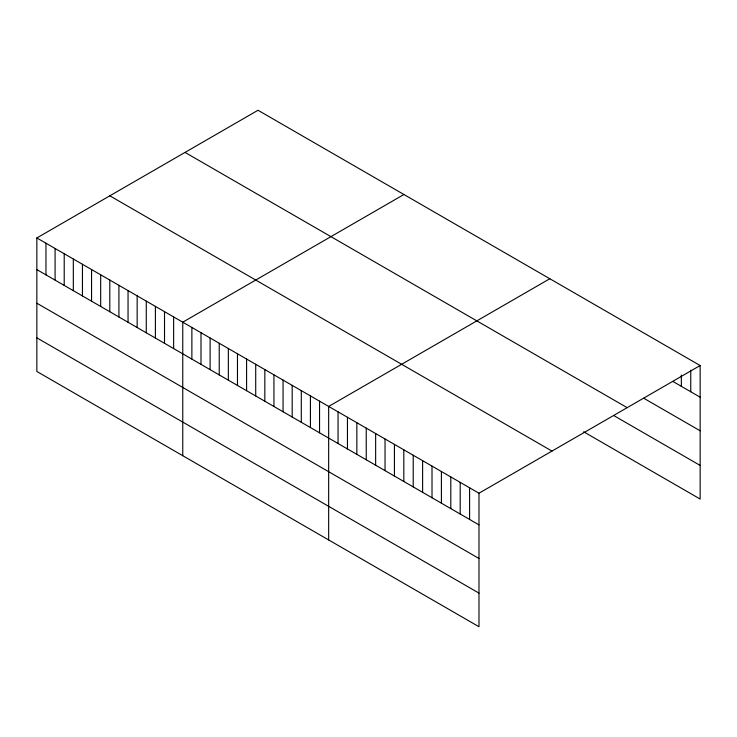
<?xml version="1.0" encoding="UTF-8"?>
<svg xmlns="http://www.w3.org/2000/svg" width="737" height="737" viewBox="0 0 737 737"><rect width="100%" height="100%" fill="white"/><g stroke="black" fill="none" stroke-linecap="round" stroke-linejoin="round"><path stroke-width="1.11" d="M36.85 237.95L478.986 493.219L478.986 626.736L36.85 371.466L36.85 237.95L258.014 110.264L700.15 365.534L700.15 499.05L583.649 431.79M403.913 194.504L182.758 322.189L182.758 455.706M549.82 278.743L328.665 406.428L328.665 539.945M478.986 493.219L700.15 365.534M672.899 381.453L700.15 397.188M643.779 398.256L700.15 430.795M185.024 152.402L627.169 407.672M613.709 415.53L700.15 465.434M109.831 195.812L551.976 451.081M36.85 269.604L478.986 524.873M36.85 303.22L478.986 558.489M36.85 337.85L478.986 593.119M690.753 370.278L690.753 391.762M681.356 375.032L681.356 386.335M469.589 487.793L469.589 519.447M460.201 482.367L460.201 514.021M450.804 476.94L450.804 508.594M441.408 471.523L441.408 503.168M432.011 466.097L432.011 497.751M422.614 460.671L422.614 492.325M413.217 455.245L413.217 486.899M403.821 449.819L403.821 481.473M394.433 444.402L394.433 476.047M385.036 438.976L385.036 470.63M375.64 433.549L375.64 465.204M366.243 428.123L366.243 459.777M356.846 422.697L356.846 454.351M347.449 417.28L347.449 448.925M338.053 411.854L338.053 443.499M319.545 401.158L319.545 432.812M310.424 395.898L310.424 427.552M301.304 390.628L301.304 422.283M292.184 385.368L292.184 417.022M283.063 380.099L283.063 411.753M273.943 374.838L273.943 406.492M264.832 369.569L264.832 401.223M255.711 364.308L255.711 395.962M246.591 359.048L246.591 390.693M237.471 353.778L237.471 385.433M228.35 348.518L228.35 380.163M219.23 343.249L219.23 374.903M210.109 337.988L210.109 369.633M200.998 332.719L200.998 364.373M191.878 327.458L191.878 359.103M173.637 316.928L173.637 348.573M164.517 311.659L164.517 343.313M155.396 306.399L155.396 338.043M146.276 301.129L146.276 332.783M137.156 295.869L137.156 327.514M128.045 290.599L128.045 322.253M118.924 285.339L118.924 316.984M109.804 280.069L109.804 311.723M100.683 274.809L100.683 306.454M91.563 269.539L91.563 301.193M82.443 264.279L82.443 295.924M73.322 259.009L73.322 290.664M64.211 253.749L64.211 285.394M55.091 248.48L55.091 280.134M45.97 243.219L45.97 274.864"/></g></svg>
